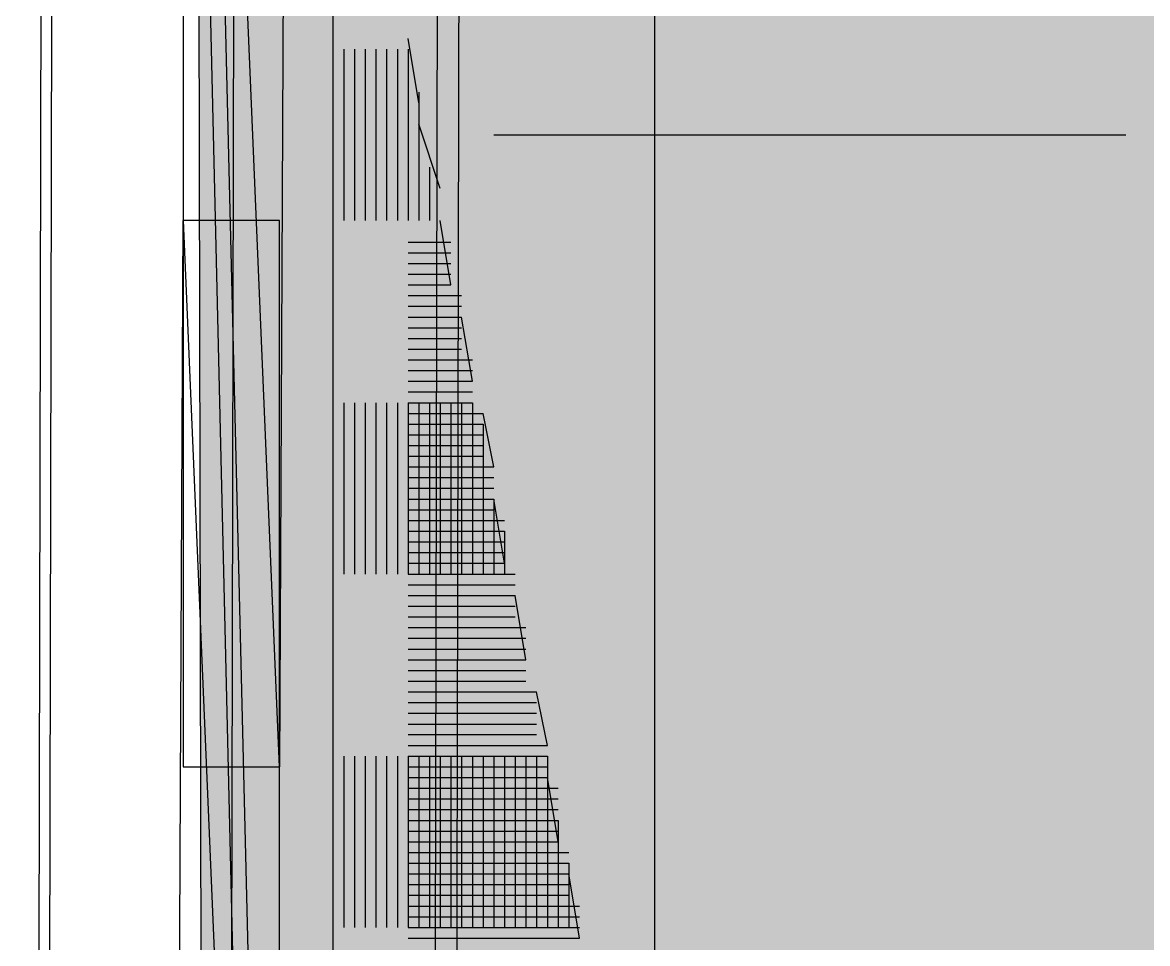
# Model space of a CAD drawing. Header units: metres. Extents: x 1 to 213, y 1 to 147.
# Drawn here: x 51.918 to 53.03, y 134.964 to 135.874 of the extents above; entities that cross this region are included whole.
import ezdxf

# ---------------------------------------------------------------- set-up
doc = ezdxf.new("R2010")
doc.units = ezdxf.units.M
doc.layers.add('00-BASE-ARQUITECTURA', color=8, linetype='Continuous')
doc.layers.add('00-BASE-MAICILLO-EXISTENTE', color=33, linetype='Continuous')

msp = doc.modelspace()

# ---------------------------------------------------------------- hatches: boundary and pattern name
at = {"layer": '00-BASE-MAICILLO-EXISTENTE'}
h = msp.add_hatch(dxfattribs=at)
h.set_pattern_fill('AR-SAND', scale=0.02)
h.paths.add_polyline_path([(52.2111, 142.4781), (53.0489, 142.3458), (60.1927, 142.434), (60.5896, 142.3017), (66.7191, 142.3899), (76.1559, 142.2576), (76.2, 140.2732), (75.9354, 139.8763), (74.2156, 138.8621), (73.4659, 139.6999), (73.1573, 139.7881), (72.6281, 139.6999), (71.217, 138.8621), (70.776, 139.5235), (70.2468, 139.8322), (69.7177, 139.6999), (68.3507, 138.8621), (67.9097, 139.5235), (67.3805, 139.8322), (66.7632, 139.6558), (65.4843, 138.8621), (65.2639, 138.9503), (64.6906, 139.7881), (64.1614, 139.7881), (63.7646, 139.5676), (62.618, 138.8621), (62.2652, 138.4211), (62.3093, 134.8933), (62.7062, 134.3201), (80.301, 134.3201), (82.109, 134.1878), (82.5059, 134.3201), (82.7704, 134.6728), (82.4618, 135.5107), (82.5941, 135.6871), (85.1517, 135.643), (86.0336, 133.4381), (86.5187, 132.7326), (87.577, 130.1749), (98.469, 106.627), (96.7052, 105.7892), (96.3083, 105.7451), (95.9555, 105.4364), (93.3097, 104.2017), (92.9128, 104.5545), (92.7805, 105.0395), (91.9427, 106.2743), (90.7079, 107.6413), (89.0322, 108.9201), (87.4888, 109.6697), (87.7093, 109.7138), (87.9739, 110.0666), (87.9739, 110.4194), (87.6211, 110.8163), (87.092, 110.8163), (86.8274, 110.5958), (86.7392, 110.1548), (86.9597, 109.7579), (86.651, 109.9343), (84.5784, 110.2871), (71.7461, 110.1989), (69.8941, 110.3753), (67.2923, 110.1548), (64.8229, 109.4052), (63.2795, 108.5232), (60.81, 106.0538), (59.7076, 103.9812), (59.2225, 102.526), (59.0021, 101.0267), (59.0021, 98.6895), (58.8698, 98.5131), (52.1229, 98.425), (51.9906, 98.7777), (51.9906, 112.6242), (52.1229, 122.3697), (52.0788, 142.2135), (52.2111, 142.4781)])

# ---------------------------------------------------------------- linework, layer by layer
at = {"layer": '00-BASE-ARQUITECTURA'}
for points in [[(51.9183, 127.1693), (52.3099, 127.1693), (51.95, 142.4198), (51.9183, 127.1693)], [(52.3099, 127.1693), (51.95, 142.4198), (52.3416, 142.4198), (52.3099, 127.1693)], [(52.1405, 142.4198), (52.0876, 117.1998)], [(51.9289, 127.1481), (52.331, 127.1481), (51.9606, 142.3987), (51.9289, 127.1481)], [(52.331, 127.1481), (51.9606, 142.3987), (52.3628, 142.3987), (52.331, 127.1481)], [(52.077, 135.1385), (52.1723, 135.1385), (52.077, 137.3928), (52.077, 135.1385)], [(52.1723, 135.1385), (52.077, 137.3928), (52.1829, 137.3928), (52.1723, 135.1385)], [(52.3099, 135.7947), (52.2993, 135.8582)], [(52.2358, 135.8476), (52.2358, 135.837), (52.2358, 135.8264), (52.2358, 135.8158), (52.2358, 135.8053), (52.2358, 135.7947), (52.2358, 135.7841), (52.2358, 135.7735), (52.2358, 135.7629), (52.2358, 135.7523), (52.2358, 135.7418), (52.2358, 135.7312), (52.2358, 135.7206), (52.2358, 135.71), (52.2358, 135.6994), (52.2358, 135.6889), (52.2358, 135.6783)], [(52.2358, 135.8476), (52.2358, 135.837), (52.2358, 135.8264), (52.2358, 135.8158), (52.2358, 135.8053), (52.2358, 135.7947), (52.2358, 135.7841), (52.2358, 135.7735), (52.2358, 135.7629), (52.2358, 135.7523), (52.2358, 135.7418), (52.2358, 135.7312), (52.2358, 135.7206), (52.2358, 135.71), (52.2358, 135.6994), (52.2358, 135.6889), (52.2358, 135.6783)], [(52.2464, 135.8476), (52.2464, 135.837), (52.2464, 135.8264), (52.2464, 135.8158), (52.2464, 135.8053), (52.2464, 135.7947), (52.2464, 135.7841), (52.2464, 135.7735), (52.2464, 135.7629), (52.2464, 135.7523), (52.2464, 135.7418), (52.2464, 135.7312), (52.2464, 135.7206), (52.2464, 135.71), (52.2464, 135.6994), (52.2464, 135.6889), (52.2464, 135.6783)], [(52.2569, 135.8476), (52.2569, 135.837), (52.2569, 135.8264), (52.2569, 135.8158), (52.2569, 135.8053), (52.2569, 135.7947), (52.2569, 135.7841), (52.2569, 135.7735), (52.2569, 135.7629), (52.2569, 135.7523), (52.2569, 135.7418), (52.2569, 135.7312), (52.2569, 135.7206), (52.2569, 135.71), (52.2569, 135.6994), (52.2569, 135.6889), (52.2569, 135.6783)], [(52.2569, 135.8476), (52.2569, 135.837), (52.2569, 135.8264), (52.2569, 135.8158), (52.2569, 135.8053), (52.2569, 135.7947), (52.2569, 135.7841), (52.2569, 135.7735), (52.2569, 135.7629), (52.2569, 135.7523), (52.2569, 135.7418), (52.2569, 135.7312), (52.2569, 135.7206), (52.2569, 135.71), (52.2569, 135.6994), (52.2569, 135.6889), (52.2569, 135.6783)], [(52.2675, 135.8476), (52.2675, 135.837), (52.2675, 135.8264), (52.2675, 135.8158), (52.2675, 135.8053), (52.2675, 135.7947), (52.2675, 135.7841), (52.2675, 135.7735), (52.2675, 135.7629), (52.2675, 135.7523), (52.2675, 135.7418), (52.2675, 135.7312), (52.2675, 135.7206), (52.2675, 135.71), (52.2675, 135.6994), (52.2675, 135.6889), (52.2675, 135.6783)], [(52.2781, 135.8476), (52.2781, 135.837), (52.2781, 135.8264), (52.2781, 135.8158), (52.2781, 135.8053), (52.2781, 135.7947), (52.2781, 135.7841), (52.2781, 135.7735), (52.2781, 135.7629), (52.2781, 135.7523), (52.2781, 135.7418), (52.2781, 135.7312), (52.2781, 135.7206), (52.2781, 135.71), (52.2781, 135.6994), (52.2781, 135.6889), (52.2781, 135.6783)], [(52.2781, 135.8476), (52.2781, 135.837), (52.2781, 135.8264), (52.2781, 135.8158), (52.2781, 135.8053), (52.2781, 135.7947), (52.2781, 135.7841), (52.2781, 135.7735), (52.2781, 135.7629), (52.2781, 135.7523), (52.2781, 135.7418), (52.2781, 135.7312), (52.2781, 135.7206), (52.2781, 135.71), (52.2781, 135.6994), (52.2781, 135.6889), (52.2781, 135.6783)], [(52.2887, 135.8476), (52.2887, 135.837), (52.2887, 135.8264), (52.2887, 135.8158), (52.2887, 135.8053), (52.2887, 135.7947), (52.2887, 135.7841), (52.2887, 135.7735), (52.2887, 135.7629), (52.2887, 135.7523), (52.2887, 135.7418), (52.2887, 135.7312), (52.2887, 135.7206), (52.2887, 135.71), (52.2887, 135.6994), (52.2887, 135.6889), (52.2887, 135.6783)], [(52.2993, 135.8476), (52.2993, 135.837), (52.2993, 135.8264), (52.2993, 135.8158), (52.2993, 135.8053), (52.2993, 135.7947), (52.2993, 135.7841), (52.2993, 135.7735), (52.2993, 135.7629), (52.2993, 135.7523), (52.2993, 135.7418), (52.2993, 135.7312), (52.2993, 135.7206), (52.2993, 135.71), (52.2993, 135.6994), (52.2993, 135.6889), (52.2993, 135.6783)], [(52.2993, 135.837), (52.2993, 135.8264), (52.2993, 135.8158), (52.2993, 135.8053), (52.2993, 135.7947), (52.2993, 135.7841), (52.2993, 135.7735), (52.2993, 135.7629), (52.2993, 135.7523), (52.2993, 135.7418), (52.2993, 135.7312), (52.2993, 135.7206), (52.2993, 135.71), (52.2993, 135.6994), (52.2993, 135.6889), (52.2993, 135.6783)], [(52.3099, 135.8053), (52.3099, 135.7947), (52.3099, 135.7841), (52.3099, 135.7735), (52.3099, 135.7629), (52.3099, 135.7523), (52.3099, 135.7418), (52.3099, 135.7312), (52.3099, 135.7206), (52.3099, 135.71), (52.3099, 135.6994), (52.3099, 135.6889), (52.3099, 135.6783)], [(52.3099, 135.7735), (52.3099, 135.7629), (52.3099, 135.7523), (52.3099, 135.7418), (52.3099, 135.7312), (52.3099, 135.7206), (52.3099, 135.71), (52.3099, 135.6994), (52.3099, 135.6889), (52.3099, 135.6783)], [(52.331, 135.71), (52.3099, 135.7735)], [(52.384, 135.7629), (53.0084, 135.7629)], [(52.3204, 135.7312), (52.3204, 135.7206), (52.3204, 135.71), (52.3204, 135.6994), (52.3204, 135.6889), (52.3204, 135.6783)], [(52.077, 135.6783), (52.1723, 133.4346), (52.0664, 133.4346), (52.077, 135.6783)], [(52.1723, 135.6783), (52.077, 135.6783), (52.1723, 133.4346), (52.1723, 135.6783)], [(52.3416, 135.6148), (52.331, 135.6783)], [(52.2993, 135.6571), (52.3099, 135.6571), (52.3204, 135.6571), (52.331, 135.6571), (52.3416, 135.6571)], [(52.2993, 135.6465), (52.3099, 135.6465), (52.3204, 135.6465), (52.331, 135.6465), (52.3416, 135.6465)], [(52.2993, 135.6465), (52.3099, 135.6465), (52.3204, 135.6465), (52.331, 135.6465), (52.3416, 135.6465)], [(52.2993, 135.6359), (52.3099, 135.6359), (52.3204, 135.6359), (52.331, 135.6359), (52.3416, 135.6359)], [(52.2993, 135.6253), (52.3099, 135.6253), (52.3204, 135.6253), (52.331, 135.6253), (52.3416, 135.6253)], [(52.2993, 135.6253), (52.3099, 135.6253), (52.3204, 135.6253), (52.331, 135.6253), (52.3416, 135.6253)], [(52.2993, 135.6148), (52.3099, 135.6148), (52.3204, 135.6148), (52.331, 135.6148), (52.3416, 135.6148)], [(52.2993, 135.6042), (52.3099, 135.6042), (52.3204, 135.6042), (52.331, 135.6042), (52.3416, 135.6042)], [(52.2993, 135.6042), (52.3099, 135.6042), (52.3204, 135.6042), (52.331, 135.6042), (52.3416, 135.6042), (52.3522, 135.6042)], [(52.2993, 135.5936), (52.3099, 135.5936), (52.3204, 135.5936), (52.331, 135.5936), (52.3416, 135.5936), (52.3522, 135.5936)], [(52.2993, 135.583), (52.3099, 135.583), (52.3204, 135.583), (52.331, 135.583), (52.3416, 135.583), (52.3522, 135.583)], [(52.2993, 135.583), (52.3099, 135.583), (52.3204, 135.583), (52.331, 135.583), (52.3416, 135.583), (52.3522, 135.583)], [(52.3628, 135.5195), (52.3522, 135.583)], [(52.2993, 135.5724), (52.3099, 135.5724), (52.3204, 135.5724), (52.331, 135.5724), (52.3416, 135.5724), (52.3522, 135.5724)], [(52.2993, 135.5618), (52.3099, 135.5618), (52.3204, 135.5618), (52.331, 135.5618), (52.3416, 135.5618), (52.3522, 135.5618)], [(52.2993, 135.5618), (52.3099, 135.5618), (52.3204, 135.5618), (52.331, 135.5618), (52.3416, 135.5618), (52.3522, 135.5618)], [(52.2993, 135.5513), (52.3099, 135.5513), (52.3204, 135.5513), (52.331, 135.5513), (52.3416, 135.5513), (52.3522, 135.5513)], [(52.2993, 135.5407), (52.3099, 135.5407), (52.3204, 135.5407), (52.331, 135.5407), (52.3416, 135.5407), (52.3522, 135.5407), (52.3628, 135.5407)], [(52.2993, 135.5407), (52.3099, 135.5407), (52.3204, 135.5407), (52.331, 135.5407), (52.3416, 135.5407), (52.3522, 135.5407), (52.3628, 135.5407)], [(52.2993, 135.5301), (52.3099, 135.5301), (52.3204, 135.5301), (52.331, 135.5301), (52.3416, 135.5301), (52.3522, 135.5301), (52.3628, 135.5301)], [(52.2993, 135.5195), (52.3099, 135.5195), (52.3204, 135.5195), (52.331, 135.5195), (52.3416, 135.5195), (52.3522, 135.5195), (52.3628, 135.5195)], [(52.2993, 135.5195), (52.3099, 135.5195), (52.3204, 135.5195), (52.331, 135.5195), (52.3416, 135.5195), (52.3522, 135.5195), (52.3628, 135.5195)], [(52.2993, 135.5089), (52.3099, 135.5089), (52.3204, 135.5089), (52.331, 135.5089), (52.3416, 135.5089), (52.3522, 135.5089), (52.3628, 135.5089)], [(52.2358, 135.4983), (52.2358, 135.4878), (52.2358, 135.4772), (52.2358, 135.4666), (52.2358, 135.456), (52.2358, 135.4454), (52.2358, 135.4348), (52.2358, 135.4243), (52.2358, 135.4137), (52.2358, 135.4031), (52.2358, 135.3925), (52.2358, 135.3819), (52.2358, 135.3713), (52.2358, 135.3608), (52.2358, 135.3502), (52.2358, 135.3396), (52.2358, 135.329)], [(52.2358, 135.4983), (52.2358, 135.4878), (52.2358, 135.4772), (52.2358, 135.4666), (52.2358, 135.456), (52.2358, 135.4454), (52.2358, 135.4348), (52.2358, 135.4243), (52.2358, 135.4137), (52.2358, 135.4031), (52.2358, 135.3925), (52.2358, 135.3819), (52.2358, 135.3713), (52.2358, 135.3608), (52.2358, 135.3502), (52.2358, 135.3396), (52.2358, 135.329)], [(52.2464, 135.4983), (52.2464, 135.4878), (52.2464, 135.4772), (52.2464, 135.4666), (52.2464, 135.456), (52.2464, 135.4454), (52.2464, 135.4348), (52.2464, 135.4243), (52.2464, 135.4137), (52.2464, 135.4031), (52.2464, 135.3925), (52.2464, 135.3819), (52.2464, 135.3713), (52.2464, 135.3608), (52.2464, 135.3502), (52.2464, 135.3396), (52.2464, 135.329)], [(52.2569, 135.4983), (52.2569, 135.4878), (52.2569, 135.4772), (52.2569, 135.4666), (52.2569, 135.456), (52.2569, 135.4454), (52.2569, 135.4348), (52.2569, 135.4243), (52.2569, 135.4137), (52.2569, 135.4031), (52.2569, 135.3925), (52.2569, 135.3819), (52.2569, 135.3713), (52.2569, 135.3608), (52.2569, 135.3502), (52.2569, 135.3396), (52.2569, 135.329)], [(52.2569, 135.4983), (52.2569, 135.4878), (52.2569, 135.4772), (52.2569, 135.4666), (52.2569, 135.456), (52.2569, 135.4454), (52.2569, 135.4348), (52.2569, 135.4243), (52.2569, 135.4137), (52.2569, 135.4031), (52.2569, 135.3925), (52.2569, 135.3819), (52.2569, 135.3713), (52.2569, 135.3608), (52.2569, 135.3502), (52.2569, 135.3396), (52.2569, 135.329)], [(52.2675, 135.4983), (52.2675, 135.4878), (52.2675, 135.4772), (52.2675, 135.4666), (52.2675, 135.456), (52.2675, 135.4454), (52.2675, 135.4348), (52.2675, 135.4243), (52.2675, 135.4137), (52.2675, 135.4031), (52.2675, 135.3925), (52.2675, 135.3819), (52.2675, 135.3713), (52.2675, 135.3608), (52.2675, 135.3502), (52.2675, 135.3396), (52.2675, 135.329)], [(52.2781, 135.4983), (52.2781, 135.4878), (52.2781, 135.4772), (52.2781, 135.4666), (52.2781, 135.456), (52.2781, 135.4454), (52.2781, 135.4348), (52.2781, 135.4243), (52.2781, 135.4137), (52.2781, 135.4031), (52.2781, 135.3925), (52.2781, 135.3819), (52.2781, 135.3713), (52.2781, 135.3608), (52.2781, 135.3502), (52.2781, 135.3396), (52.2781, 135.329)], [(52.2781, 135.4983), (52.2781, 135.4878), (52.2781, 135.4772), (52.2781, 135.4666), (52.2781, 135.456), (52.2781, 135.4454), (52.2781, 135.4348), (52.2781, 135.4243), (52.2781, 135.4137), (52.2781, 135.4031), (52.2781, 135.3925), (52.2781, 135.3819), (52.2781, 135.3713), (52.2781, 135.3608), (52.2781, 135.3502), (52.2781, 135.3396), (52.2781, 135.329)], [(52.2887, 135.4983), (52.2887, 135.4878), (52.2887, 135.4772), (52.2887, 135.4666), (52.2887, 135.456), (52.2887, 135.4454), (52.2887, 135.4348), (52.2887, 135.4243), (52.2887, 135.4137), (52.2887, 135.4031), (52.2887, 135.3925), (52.2887, 135.3819), (52.2887, 135.3713), (52.2887, 135.3608), (52.2887, 135.3502), (52.2887, 135.3396), (52.2887, 135.329)], [(52.2993, 135.4983), (52.2993, 135.4878), (52.2993, 135.4772), (52.2993, 135.4666), (52.2993, 135.456), (52.2993, 135.4454), (52.2993, 135.4348), (52.2993, 135.4243), (52.2993, 135.4137), (52.2993, 135.4031), (52.2993, 135.3925), (52.2993, 135.3819), (52.2993, 135.3713), (52.2993, 135.3608), (52.2993, 135.3502), (52.2993, 135.3396), (52.2993, 135.329)], [(52.2993, 135.4983), (52.2993, 135.4878), (52.2993, 135.4772), (52.2993, 135.4666), (52.2993, 135.456), (52.2993, 135.4454), (52.2993, 135.4348), (52.2993, 135.4243), (52.2993, 135.4137), (52.2993, 135.4031), (52.2993, 135.3925), (52.2993, 135.3819), (52.2993, 135.3713), (52.2993, 135.3608), (52.2993, 135.3502), (52.2993, 135.3396), (52.2993, 135.329)], [(52.2993, 135.4983), (52.3099, 135.4983), (52.3204, 135.4983), (52.331, 135.4983), (52.3416, 135.4983), (52.3522, 135.4983), (52.3628, 135.4983)], [(52.2993, 135.4983), (52.3099, 135.4983), (52.3204, 135.4983), (52.331, 135.4983), (52.3416, 135.4983), (52.3522, 135.4983), (52.3628, 135.4983)], [(52.3099, 135.4983), (52.3099, 135.4878), (52.3099, 135.4772), (52.3099, 135.4666), (52.3099, 135.456), (52.3099, 135.4454), (52.3099, 135.4348), (52.3099, 135.4243), (52.3099, 135.4137), (52.3099, 135.4031), (52.3099, 135.3925), (52.3099, 135.3819), (52.3099, 135.3713), (52.3099, 135.3608), (52.3099, 135.3502), (52.3099, 135.3396), (52.3099, 135.329)], [(52.3099, 135.4983), (52.3099, 135.4878), (52.3099, 135.4772), (52.3099, 135.4666), (52.3099, 135.456), (52.3099, 135.4454), (52.3099, 135.4348), (52.3099, 135.4243), (52.3099, 135.4137), (52.3099, 135.4031), (52.3099, 135.3925), (52.3099, 135.3819), (52.3099, 135.3713), (52.3099, 135.3608), (52.3099, 135.3502), (52.3099, 135.3396), (52.3099, 135.329)], [(52.3204, 135.4983), (52.3204, 135.4878), (52.3204, 135.4772), (52.3204, 135.4666), (52.3204, 135.456), (52.3204, 135.4454), (52.3204, 135.4348), (52.3204, 135.4243), (52.3204, 135.4137), (52.3204, 135.4031), (52.3204, 135.3925), (52.3204, 135.3819), (52.3204, 135.3713), (52.3204, 135.3608), (52.3204, 135.3502), (52.3204, 135.3396), (52.3204, 135.329)], [(52.331, 135.4983), (52.331, 135.4878), (52.331, 135.4772), (52.331, 135.4666), (52.331, 135.456), (52.331, 135.4454), (52.331, 135.4348), (52.331, 135.4243), (52.331, 135.4137), (52.331, 135.4031), (52.331, 135.3925), (52.331, 135.3819), (52.331, 135.3713), (52.331, 135.3608), (52.331, 135.3502), (52.331, 135.3396), (52.331, 135.329)], [(52.331, 135.4983), (52.331, 135.4878), (52.331, 135.4772), (52.331, 135.4666), (52.331, 135.456), (52.331, 135.4454), (52.331, 135.4348), (52.331, 135.4243), (52.331, 135.4137), (52.331, 135.4031), (52.331, 135.3925), (52.331, 135.3819), (52.331, 135.3713), (52.331, 135.3608), (52.331, 135.3502), (52.331, 135.3396), (52.331, 135.329)], [(52.3416, 135.4983), (52.3416, 135.4878), (52.3416, 135.4772), (52.3416, 135.4666), (52.3416, 135.456), (52.3416, 135.4454), (52.3416, 135.4348), (52.3416, 135.4243), (52.3416, 135.4137), (52.3416, 135.4031), (52.3416, 135.3925), (52.3416, 135.3819), (52.3416, 135.3713), (52.3416, 135.3608), (52.3416, 135.3502), (52.3416, 135.3396), (52.3416, 135.329)], [(52.3522, 135.4983), (52.3522, 135.4878), (52.3522, 135.4772), (52.3522, 135.4666), (52.3522, 135.456), (52.3522, 135.4454), (52.3522, 135.4348), (52.3522, 135.4243), (52.3522, 135.4137), (52.3522, 135.4031), (52.3522, 135.3925), (52.3522, 135.3819), (52.3522, 135.3713), (52.3522, 135.3608), (52.3522, 135.3502), (52.3522, 135.3396), (52.3522, 135.329)], [(52.3522, 135.4983), (52.3522, 135.4878), (52.3522, 135.4772), (52.3522, 135.4666), (52.3522, 135.456), (52.3522, 135.4454), (52.3522, 135.4348), (52.3522, 135.4243), (52.3522, 135.4137), (52.3522, 135.4031), (52.3522, 135.3925), (52.3522, 135.3819), (52.3522, 135.3713), (52.3522, 135.3608), (52.3522, 135.3502), (52.3522, 135.3396), (52.3522, 135.329)], [(52.3628, 135.4983), (52.3628, 135.4878), (52.3628, 135.4772), (52.3628, 135.4666), (52.3628, 135.456), (52.3628, 135.4454), (52.3628, 135.4348), (52.3628, 135.4243), (52.3628, 135.4137), (52.3628, 135.4031), (52.3628, 135.3925), (52.3628, 135.3819), (52.3628, 135.3713), (52.3628, 135.3608), (52.3628, 135.3502), (52.3628, 135.3396), (52.3628, 135.329)], [(52.2993, 135.4878), (52.3099, 135.4878), (52.3204, 135.4878), (52.331, 135.4878), (52.3416, 135.4878), (52.3522, 135.4878), (52.3628, 135.4878), (52.3734, 135.4878)], [(52.2993, 135.4878), (52.3099, 135.4878), (52.3204, 135.4878), (52.331, 135.4878), (52.3416, 135.4878), (52.3522, 135.4878), (52.3628, 135.4878), (52.3734, 135.4878)], [(52.384, 135.4348), (52.3734, 135.4878)], [(52.2993, 135.4772), (52.3099, 135.4772), (52.3204, 135.4772), (52.331, 135.4772), (52.3416, 135.4772), (52.3522, 135.4772), (52.3628, 135.4772), (52.3734, 135.4772)], [(52.2993, 135.4666), (52.3099, 135.4666), (52.3204, 135.4666), (52.331, 135.4666), (52.3416, 135.4666), (52.3522, 135.4666), (52.3628, 135.4666), (52.3734, 135.4666)], [(52.2993, 135.4666), (52.3099, 135.4666), (52.3204, 135.4666), (52.331, 135.4666), (52.3416, 135.4666), (52.3522, 135.4666), (52.3628, 135.4666), (52.3734, 135.4666)], [(52.3734, 135.4772), (52.3734, 135.4666), (52.3734, 135.456), (52.3734, 135.4454), (52.3734, 135.4348), (52.3734, 135.4243), (52.3734, 135.4137), (52.3734, 135.4031), (52.3734, 135.3925), (52.3734, 135.3819), (52.3734, 135.3713), (52.3734, 135.3608), (52.3734, 135.3502), (52.3734, 135.3396), (52.3734, 135.329)], [(52.2993, 135.456), (52.3099, 135.456), (52.3204, 135.456), (52.331, 135.456), (52.3416, 135.456), (52.3522, 135.456), (52.3628, 135.456), (52.3734, 135.456)], [(52.2993, 135.4454), (52.3099, 135.4454), (52.3204, 135.4454), (52.331, 135.4454), (52.3416, 135.4454), (52.3522, 135.4454), (52.3628, 135.4454), (52.3734, 135.4454)], [(52.2993, 135.4454), (52.3099, 135.4454), (52.3204, 135.4454), (52.331, 135.4454), (52.3416, 135.4454), (52.3522, 135.4454), (52.3628, 135.4454), (52.3734, 135.4454)], [(52.3734, 135.4454), (52.3734, 135.4348), (52.3734, 135.4243), (52.3734, 135.4137), (52.3734, 135.4031), (52.3734, 135.3925), (52.3734, 135.3819), (52.3734, 135.3713), (52.3734, 135.3608), (52.3734, 135.3502), (52.3734, 135.3396), (52.3734, 135.329)], [(52.2993, 135.4348), (52.3099, 135.4348), (52.3204, 135.4348), (52.331, 135.4348), (52.3416, 135.4348), (52.3522, 135.4348), (52.3628, 135.4348), (52.3734, 135.4348), (52.384, 135.4348)], [(52.2993, 135.4243), (52.3099, 135.4243), (52.3204, 135.4243), (52.331, 135.4243), (52.3416, 135.4243), (52.3522, 135.4243), (52.3628, 135.4243), (52.3734, 135.4243), (52.384, 135.4243)], [(52.2993, 135.4243), (52.3099, 135.4243), (52.3204, 135.4243), (52.331, 135.4243), (52.3416, 135.4243), (52.3522, 135.4243), (52.3628, 135.4243), (52.3734, 135.4243), (52.384, 135.4243)], [(52.2993, 135.4137), (52.3099, 135.4137), (52.3204, 135.4137), (52.331, 135.4137), (52.3416, 135.4137), (52.3522, 135.4137), (52.3628, 135.4137), (52.3734, 135.4137), (52.384, 135.4137)], [(52.2993, 135.4031), (52.3099, 135.4031), (52.3204, 135.4031), (52.331, 135.4031), (52.3416, 135.4031), (52.3522, 135.4031), (52.3628, 135.4031), (52.3734, 135.4031), (52.384, 135.4031)], [(52.2993, 135.4031), (52.3099, 135.4031), (52.3204, 135.4031), (52.331, 135.4031), (52.3416, 135.4031), (52.3522, 135.4031), (52.3628, 135.4031), (52.3734, 135.4031), (52.384, 135.4031)], [(52.384, 135.4031), (52.384, 135.3925), (52.384, 135.3819), (52.384, 135.3713), (52.384, 135.3608), (52.384, 135.3502), (52.384, 135.3396), (52.384, 135.329)], [(52.3945, 135.3396), (52.384, 135.4031)], [(52.2993, 135.3925), (52.3099, 135.3925), (52.3204, 135.3925), (52.331, 135.3925), (52.3416, 135.3925), (52.3522, 135.3925), (52.3628, 135.3925), (52.3734, 135.3925), (52.384, 135.3925)], [(52.2993, 135.3819), (52.3099, 135.3819), (52.3204, 135.3819), (52.331, 135.3819), (52.3416, 135.3819), (52.3522, 135.3819), (52.3628, 135.3819), (52.3734, 135.3819), (52.384, 135.3819), (52.3945, 135.3819)], [(52.2993, 135.3819), (52.3099, 135.3819), (52.3204, 135.3819), (52.331, 135.3819), (52.3416, 135.3819), (52.3522, 135.3819), (52.3628, 135.3819), (52.3734, 135.3819), (52.384, 135.3819), (52.3945, 135.3819)], [(52.2993, 135.3713), (52.3099, 135.3713), (52.3204, 135.3713), (52.331, 135.3713), (52.3416, 135.3713), (52.3522, 135.3713), (52.3628, 135.3713), (52.3734, 135.3713), (52.384, 135.3713), (52.3945, 135.3713)], [(52.3945, 135.3713), (52.3945, 135.3608), (52.3945, 135.3502), (52.3945, 135.3396), (52.3945, 135.329)], [(52.2993, 135.3608), (52.3099, 135.3608), (52.3204, 135.3608), (52.331, 135.3608), (52.3416, 135.3608), (52.3522, 135.3608), (52.3628, 135.3608), (52.3734, 135.3608), (52.384, 135.3608), (52.3945, 135.3608)], [(52.2993, 135.3608), (52.3099, 135.3608), (52.3204, 135.3608), (52.331, 135.3608), (52.3416, 135.3608), (52.3522, 135.3608), (52.3628, 135.3608), (52.3734, 135.3608), (52.384, 135.3608), (52.3945, 135.3608)], [(52.2993, 135.3502), (52.3099, 135.3502), (52.3204, 135.3502), (52.331, 135.3502), (52.3416, 135.3502), (52.3522, 135.3502), (52.3628, 135.3502), (52.3734, 135.3502), (52.384, 135.3502), (52.3945, 135.3502)], [(52.2993, 135.3396), (52.3099, 135.3396), (52.3204, 135.3396), (52.331, 135.3396), (52.3416, 135.3396), (52.3522, 135.3396), (52.3628, 135.3396), (52.3734, 135.3396), (52.384, 135.3396), (52.3945, 135.3396)], [(52.2993, 135.3396), (52.3099, 135.3396), (52.3204, 135.3396), (52.331, 135.3396), (52.3416, 135.3396), (52.3522, 135.3396), (52.3628, 135.3396), (52.3734, 135.3396), (52.384, 135.3396), (52.3945, 135.3396)], [(52.2993, 135.329), (52.3099, 135.329), (52.3204, 135.329), (52.331, 135.329), (52.3416, 135.329), (52.3522, 135.329), (52.3628, 135.329), (52.3734, 135.329), (52.384, 135.329), (52.3945, 135.329), (52.4051, 135.329)], [(52.2993, 135.3184), (52.3099, 135.3184), (52.3204, 135.3184), (52.331, 135.3184), (52.3416, 135.3184), (52.3522, 135.3184), (52.3628, 135.3184), (52.3734, 135.3184), (52.384, 135.3184), (52.3945, 135.3184), (52.4051, 135.3184)], [(52.2993, 135.3184), (52.3099, 135.3184), (52.3204, 135.3184), (52.331, 135.3184), (52.3416, 135.3184), (52.3522, 135.3184), (52.3628, 135.3184), (52.3734, 135.3184), (52.384, 135.3184), (52.3945, 135.3184), (52.4051, 135.3184)], [(52.2993, 135.3078), (52.3099, 135.3078), (52.3204, 135.3078), (52.331, 135.3078), (52.3416, 135.3078), (52.3522, 135.3078), (52.3628, 135.3078), (52.3734, 135.3078), (52.384, 135.3078), (52.3945, 135.3078), (52.4051, 135.3078)], [(52.4157, 135.2443), (52.4051, 135.3078)], [(52.2993, 135.2973), (52.3099, 135.2973), (52.3204, 135.2973), (52.331, 135.2973), (52.3416, 135.2973), (52.3522, 135.2973), (52.3628, 135.2973), (52.3734, 135.2973), (52.384, 135.2973), (52.3945, 135.2973), (52.4051, 135.2973)], [(52.2993, 135.2973), (52.3099, 135.2973), (52.3204, 135.2973), (52.331, 135.2973), (52.3416, 135.2973), (52.3522, 135.2973), (52.3628, 135.2973), (52.3734, 135.2973), (52.384, 135.2973), (52.3945, 135.2973), (52.4051, 135.2973)], [(52.2993, 135.2867), (52.3099, 135.2867), (52.3204, 135.2867), (52.331, 135.2867), (52.3416, 135.2867), (52.3522, 135.2867), (52.3628, 135.2867), (52.3734, 135.2867), (52.384, 135.2867), (52.3945, 135.2867), (52.4051, 135.2867)], [(52.2993, 135.2761), (52.3099, 135.2761), (52.3204, 135.2761), (52.331, 135.2761), (52.3416, 135.2761), (52.3522, 135.2761), (52.3628, 135.2761), (52.3734, 135.2761), (52.384, 135.2761), (52.3945, 135.2761), (52.4051, 135.2761)], [(52.2993, 135.2761), (52.3099, 135.2761), (52.3204, 135.2761), (52.331, 135.2761), (52.3416, 135.2761), (52.3522, 135.2761), (52.3628, 135.2761), (52.3734, 135.2761), (52.384, 135.2761), (52.3945, 135.2761), (52.4051, 135.2761), (52.4157, 135.2761)], [(52.2993, 135.2655), (52.3099, 135.2655), (52.3204, 135.2655), (52.331, 135.2655), (52.3416, 135.2655), (52.3522, 135.2655), (52.3628, 135.2655), (52.3734, 135.2655), (52.384, 135.2655), (52.3945, 135.2655), (52.4051, 135.2655), (52.4157, 135.2655)], [(52.2993, 135.2549), (52.3099, 135.2549), (52.3204, 135.2549), (52.331, 135.2549), (52.3416, 135.2549), (52.3522, 135.2549), (52.3628, 135.2549), (52.3734, 135.2549), (52.384, 135.2549), (52.3945, 135.2549), (52.4051, 135.2549), (52.4157, 135.2549)], [(52.2993, 135.2549), (52.3099, 135.2549), (52.3204, 135.2549), (52.331, 135.2549), (52.3416, 135.2549), (52.3522, 135.2549), (52.3628, 135.2549), (52.3734, 135.2549), (52.384, 135.2549), (52.3945, 135.2549), (52.4051, 135.2549), (52.4157, 135.2549)], [(52.2993, 135.2443), (52.3099, 135.2443), (52.3204, 135.2443), (52.331, 135.2443), (52.3416, 135.2443), (52.3522, 135.2443), (52.3628, 135.2443), (52.3734, 135.2443), (52.384, 135.2443), (52.3945, 135.2443), (52.4051, 135.2443), (52.4157, 135.2443)], [(52.2993, 135.2338), (52.3099, 135.2338), (52.3204, 135.2338), (52.331, 135.2338), (52.3416, 135.2338), (52.3522, 135.2338), (52.3628, 135.2338), (52.3734, 135.2338), (52.384, 135.2338), (52.3945, 135.2338), (52.4051, 135.2338), (52.4157, 135.2338)], [(52.2993, 135.2338), (52.3099, 135.2338), (52.3204, 135.2338), (52.331, 135.2338), (52.3416, 135.2338), (52.3522, 135.2338), (52.3628, 135.2338), (52.3734, 135.2338), (52.384, 135.2338), (52.3945, 135.2338), (52.4051, 135.2338), (52.4157, 135.2338)], [(52.2993, 135.2232), (52.3099, 135.2232), (52.3204, 135.2232), (52.331, 135.2232), (52.3416, 135.2232), (52.3522, 135.2232), (52.3628, 135.2232), (52.3734, 135.2232), (52.384, 135.2232), (52.3945, 135.2232), (52.4051, 135.2232), (52.4157, 135.2232)], [(52.2993, 135.2126), (52.3099, 135.2126), (52.3204, 135.2126), (52.331, 135.2126), (52.3416, 135.2126), (52.3522, 135.2126), (52.3628, 135.2126), (52.3734, 135.2126), (52.384, 135.2126), (52.3945, 135.2126), (52.4051, 135.2126), (52.4157, 135.2126), (52.4263, 135.2126)], [(52.2993, 135.2126), (52.3099, 135.2126), (52.3204, 135.2126), (52.331, 135.2126), (52.3416, 135.2126), (52.3522, 135.2126), (52.3628, 135.2126), (52.3734, 135.2126), (52.384, 135.2126), (52.3945, 135.2126), (52.4051, 135.2126), (52.4157, 135.2126), (52.4263, 135.2126)], [(52.4369, 135.1597), (52.4263, 135.2126)], [(52.2993, 135.202), (52.3099, 135.202), (52.3204, 135.202), (52.331, 135.202), (52.3416, 135.202), (52.3522, 135.202), (52.3628, 135.202), (52.3734, 135.202), (52.384, 135.202), (52.3945, 135.202), (52.4051, 135.202), (52.4157, 135.202), (52.4263, 135.202)], [(52.2993, 135.1914), (52.3099, 135.1914), (52.3204, 135.1914), (52.331, 135.1914), (52.3416, 135.1914), (52.3522, 135.1914), (52.3628, 135.1914), (52.3734, 135.1914), (52.384, 135.1914), (52.3945, 135.1914), (52.4051, 135.1914), (52.4157, 135.1914), (52.4263, 135.1914)], [(52.2993, 135.1914), (52.3099, 135.1914), (52.3204, 135.1914), (52.331, 135.1914), (52.3416, 135.1914), (52.3522, 135.1914), (52.3628, 135.1914), (52.3734, 135.1914), (52.384, 135.1914), (52.3945, 135.1914), (52.4051, 135.1914), (52.4157, 135.1914), (52.4263, 135.1914)], [(52.2993, 135.1808), (52.3099, 135.1808), (52.3204, 135.1808), (52.331, 135.1808), (52.3416, 135.1808), (52.3522, 135.1808), (52.3628, 135.1808), (52.3734, 135.1808), (52.384, 135.1808), (52.3945, 135.1808), (52.4051, 135.1808), (52.4157, 135.1808), (52.4263, 135.1808)], [(52.2993, 135.1703), (52.3099, 135.1703), (52.3204, 135.1703), (52.331, 135.1703), (52.3416, 135.1703), (52.3522, 135.1703), (52.3628, 135.1703), (52.3734, 135.1703), (52.384, 135.1703), (52.3945, 135.1703), (52.4051, 135.1703), (52.4157, 135.1703), (52.4263, 135.1703)], [(52.2993, 135.1703), (52.3099, 135.1703), (52.3204, 135.1703), (52.331, 135.1703), (52.3416, 135.1703), (52.3522, 135.1703), (52.3628, 135.1703), (52.3734, 135.1703), (52.384, 135.1703), (52.3945, 135.1703), (52.4051, 135.1703), (52.4157, 135.1703), (52.4263, 135.1703)], [(52.2993, 135.1597), (52.3099, 135.1597), (52.3204, 135.1597), (52.331, 135.1597), (52.3416, 135.1597), (52.3522, 135.1597), (52.3628, 135.1597), (52.3734, 135.1597), (52.384, 135.1597), (52.3945, 135.1597), (52.4051, 135.1597), (52.4157, 135.1597), (52.4263, 135.1597), (52.4369, 135.1597)], [(52.2358, 135.1491), (52.2358, 135.1385), (52.2358, 135.1279), (52.2358, 135.1173), (52.2358, 135.1068), (52.2358, 135.0962), (52.2358, 135.0856), (52.2358, 135.075), (52.2358, 135.0644), (52.2358, 135.0538), (52.2358, 135.0433), (52.2358, 135.0327), (52.2358, 135.0221), (52.2358, 135.0115), (52.2358, 135.0009), (52.2358, 134.9903), (52.2358, 134.9798)], [(52.2358, 135.1491), (52.2358, 135.1385), (52.2358, 135.1279), (52.2358, 135.1173), (52.2358, 135.1068), (52.2358, 135.0962), (52.2358, 135.0856), (52.2358, 135.075), (52.2358, 135.0644), (52.2358, 135.0538), (52.2358, 135.0433), (52.2358, 135.0327), (52.2358, 135.0221), (52.2358, 135.0115), (52.2358, 135.0009), (52.2358, 134.9903), (52.2358, 134.9798)], [(52.2464, 135.1491), (52.2464, 135.1385), (52.2464, 135.1279), (52.2464, 135.1173), (52.2464, 135.1068), (52.2464, 135.0962), (52.2464, 135.0856), (52.2464, 135.075), (52.2464, 135.0644), (52.2464, 135.0538), (52.2464, 135.0433), (52.2464, 135.0327), (52.2464, 135.0221), (52.2464, 135.0115), (52.2464, 135.0009), (52.2464, 134.9903), (52.2464, 134.9798)], [(52.2569, 135.1491), (52.2569, 135.1385), (52.2569, 135.1279), (52.2569, 135.1173), (52.2569, 135.1068), (52.2569, 135.0962), (52.2569, 135.0856), (52.2569, 135.075), (52.2569, 135.0644), (52.2569, 135.0538), (52.2569, 135.0433), (52.2569, 135.0327), (52.2569, 135.0221), (52.2569, 135.0115), (52.2569, 135.0009), (52.2569, 134.9903), (52.2569, 134.9798)], [(52.2569, 135.1491), (52.2569, 135.1385), (52.2569, 135.1279), (52.2569, 135.1173), (52.2569, 135.1068), (52.2569, 135.0962), (52.2569, 135.0856), (52.2569, 135.075), (52.2569, 135.0644), (52.2569, 135.0538), (52.2569, 135.0433), (52.2569, 135.0327), (52.2569, 135.0221), (52.2569, 135.0115), (52.2569, 135.0009), (52.2569, 134.9903), (52.2569, 134.9798)], [(52.2675, 135.1491), (52.2675, 135.1385), (52.2675, 135.1279), (52.2675, 135.1173), (52.2675, 135.1068), (52.2675, 135.0962), (52.2675, 135.0856), (52.2675, 135.075), (52.2675, 135.0644), (52.2675, 135.0538), (52.2675, 135.0433), (52.2675, 135.0327), (52.2675, 135.0221), (52.2675, 135.0115), (52.2675, 135.0009), (52.2675, 134.9903), (52.2675, 134.9798)], [(52.2781, 135.1491), (52.2781, 135.1385), (52.2781, 135.1279), (52.2781, 135.1173), (52.2781, 135.1068), (52.2781, 135.0962), (52.2781, 135.0856), (52.2781, 135.075), (52.2781, 135.0644), (52.2781, 135.0538), (52.2781, 135.0433), (52.2781, 135.0327), (52.2781, 135.0221), (52.2781, 135.0115), (52.2781, 135.0009), (52.2781, 134.9903), (52.2781, 134.9798)], [(52.2781, 135.1491), (52.2781, 135.1385), (52.2781, 135.1279), (52.2781, 135.1173), (52.2781, 135.1068), (52.2781, 135.0962), (52.2781, 135.0856), (52.2781, 135.075), (52.2781, 135.0644), (52.2781, 135.0538), (52.2781, 135.0433), (52.2781, 135.0327), (52.2781, 135.0221), (52.2781, 135.0115), (52.2781, 135.0009), (52.2781, 134.9903), (52.2781, 134.9798)], [(52.2887, 135.1491), (52.2887, 135.1385), (52.2887, 135.1279), (52.2887, 135.1173), (52.2887, 135.1068), (52.2887, 135.0962), (52.2887, 135.0856), (52.2887, 135.075), (52.2887, 135.0644), (52.2887, 135.0538), (52.2887, 135.0433), (52.2887, 135.0327), (52.2887, 135.0221), (52.2887, 135.0115), (52.2887, 135.0009), (52.2887, 134.9903), (52.2887, 134.9798)], [(52.2993, 135.1491), (52.2993, 135.1385), (52.2993, 135.1279), (52.2993, 135.1173), (52.2993, 135.1068), (52.2993, 135.0962), (52.2993, 135.0856), (52.2993, 135.075), (52.2993, 135.0644), (52.2993, 135.0538), (52.2993, 135.0433), (52.2993, 135.0327), (52.2993, 135.0221), (52.2993, 135.0115), (52.2993, 135.0009), (52.2993, 134.9903), (52.2993, 134.9798)], [(52.2993, 135.1491), (52.2993, 135.1385), (52.2993, 135.1279), (52.2993, 135.1173), (52.2993, 135.1068), (52.2993, 135.0962), (52.2993, 135.0856), (52.2993, 135.075), (52.2993, 135.0644), (52.2993, 135.0538), (52.2993, 135.0433), (52.2993, 135.0327), (52.2993, 135.0221), (52.2993, 135.0115), (52.2993, 135.0009), (52.2993, 134.9903), (52.2993, 134.9798)], [(52.2993, 135.1491), (52.3099, 135.1491), (52.3204, 135.1491), (52.331, 135.1491), (52.3416, 135.1491), (52.3522, 135.1491), (52.3628, 135.1491), (52.3734, 135.1491), (52.384, 135.1491), (52.3945, 135.1491), (52.4051, 135.1491), (52.4157, 135.1491), (52.4263, 135.1491), (52.4369, 135.1491)], [(52.2993, 135.1491), (52.3099, 135.1491), (52.3204, 135.1491), (52.331, 135.1491), (52.3416, 135.1491), (52.3522, 135.1491), (52.3628, 135.1491), (52.3734, 135.1491), (52.384, 135.1491), (52.3945, 135.1491), (52.4051, 135.1491), (52.4157, 135.1491), (52.4263, 135.1491), (52.4369, 135.1491)], [(52.3099, 135.1491), (52.3099, 135.1385), (52.3099, 135.1279), (52.3099, 135.1173), (52.3099, 135.1068), (52.3099, 135.0962), (52.3099, 135.0856), (52.3099, 135.075), (52.3099, 135.0644), (52.3099, 135.0538), (52.3099, 135.0433), (52.3099, 135.0327), (52.3099, 135.0221), (52.3099, 135.0115), (52.3099, 135.0009), (52.3099, 134.9903), (52.3099, 134.9798)], [(52.3099, 135.1491), (52.3099, 135.1385), (52.3099, 135.1279), (52.3099, 135.1173), (52.3099, 135.1068), (52.3099, 135.0962), (52.3099, 135.0856), (52.3099, 135.075), (52.3099, 135.0644), (52.3099, 135.0538), (52.3099, 135.0433), (52.3099, 135.0327), (52.3099, 135.0221), (52.3099, 135.0115), (52.3099, 135.0009), (52.3099, 134.9903), (52.3099, 134.9798)], [(52.3204, 135.1491), (52.3204, 135.1385), (52.3204, 135.1279), (52.3204, 135.1173), (52.3204, 135.1068), (52.3204, 135.0962), (52.3204, 135.0856), (52.3204, 135.075), (52.3204, 135.0644), (52.3204, 135.0538), (52.3204, 135.0433), (52.3204, 135.0327), (52.3204, 135.0221), (52.3204, 135.0115), (52.3204, 135.0009), (52.3204, 134.9903), (52.3204, 134.9798)], [(52.331, 135.1491), (52.331, 135.1385), (52.331, 135.1279), (52.331, 135.1173), (52.331, 135.1068), (52.331, 135.0962), (52.331, 135.0856), (52.331, 135.075), (52.331, 135.0644), (52.331, 135.0538), (52.331, 135.0433), (52.331, 135.0327), (52.331, 135.0221), (52.331, 135.0115), (52.331, 135.0009), (52.331, 134.9903), (52.331, 134.9798)], [(52.331, 135.1491), (52.331, 135.1385), (52.331, 135.1279), (52.331, 135.1173), (52.331, 135.1068), (52.331, 135.0962), (52.331, 135.0856), (52.331, 135.075), (52.331, 135.0644), (52.331, 135.0538), (52.331, 135.0433), (52.331, 135.0327), (52.331, 135.0221), (52.331, 135.0115), (52.331, 135.0009), (52.331, 134.9903), (52.331, 134.9798)], [(52.3416, 135.1491), (52.3416, 135.1385), (52.3416, 135.1279), (52.3416, 135.1173), (52.3416, 135.1068), (52.3416, 135.0962), (52.3416, 135.0856), (52.3416, 135.075), (52.3416, 135.0644), (52.3416, 135.0538), (52.3416, 135.0433), (52.3416, 135.0327), (52.3416, 135.0221), (52.3416, 135.0115), (52.3416, 135.0009), (52.3416, 134.9903), (52.3416, 134.9798)], [(52.3522, 135.1491), (52.3522, 135.1385), (52.3522, 135.1279), (52.3522, 135.1173), (52.3522, 135.1068), (52.3522, 135.0962), (52.3522, 135.0856), (52.3522, 135.075), (52.3522, 135.0644), (52.3522, 135.0538), (52.3522, 135.0433), (52.3522, 135.0327), (52.3522, 135.0221), (52.3522, 135.0115), (52.3522, 135.0009), (52.3522, 134.9903), (52.3522, 134.9798)], [(52.3522, 135.1491), (52.3522, 135.1385), (52.3522, 135.1279), (52.3522, 135.1173), (52.3522, 135.1068), (52.3522, 135.0962), (52.3522, 135.0856), (52.3522, 135.075), (52.3522, 135.0644), (52.3522, 135.0538), (52.3522, 135.0433), (52.3522, 135.0327), (52.3522, 135.0221), (52.3522, 135.0115), (52.3522, 135.0009), (52.3522, 134.9903), (52.3522, 134.9798)], [(52.3628, 135.1491), (52.3628, 135.1385), (52.3628, 135.1279), (52.3628, 135.1173), (52.3628, 135.1068), (52.3628, 135.0962), (52.3628, 135.0856), (52.3628, 135.075), (52.3628, 135.0644), (52.3628, 135.0538), (52.3628, 135.0433), (52.3628, 135.0327), (52.3628, 135.0221), (52.3628, 135.0115), (52.3628, 135.0009), (52.3628, 134.9903), (52.3628, 134.9798)], [(52.3734, 135.1491), (52.3734, 135.1385), (52.3734, 135.1279), (52.3734, 135.1173), (52.3734, 135.1068), (52.3734, 135.0962), (52.3734, 135.0856), (52.3734, 135.075), (52.3734, 135.0644), (52.3734, 135.0538), (52.3734, 135.0433), (52.3734, 135.0327), (52.3734, 135.0221), (52.3734, 135.0115), (52.3734, 135.0009), (52.3734, 134.9903), (52.3734, 134.9798)], [(52.3734, 135.1491), (52.3734, 135.1385), (52.3734, 135.1279), (52.3734, 135.1173), (52.3734, 135.1068), (52.3734, 135.0962), (52.3734, 135.0856), (52.3734, 135.075), (52.3734, 135.0644), (52.3734, 135.0538), (52.3734, 135.0433), (52.3734, 135.0327), (52.3734, 135.0221), (52.3734, 135.0115), (52.3734, 135.0009), (52.3734, 134.9903), (52.3734, 134.9798)], [(52.384, 135.1491), (52.384, 135.1385), (52.384, 135.1279), (52.384, 135.1173), (52.384, 135.1068), (52.384, 135.0962), (52.384, 135.0856), (52.384, 135.075), (52.384, 135.0644), (52.384, 135.0538), (52.384, 135.0433), (52.384, 135.0327), (52.384, 135.0221), (52.384, 135.0115), (52.384, 135.0009), (52.384, 134.9903), (52.384, 134.9798)], [(52.3945, 135.1491), (52.3945, 135.1385), (52.3945, 135.1279), (52.3945, 135.1173), (52.3945, 135.1068), (52.3945, 135.0962), (52.3945, 135.0856), (52.3945, 135.075), (52.3945, 135.0644), (52.3945, 135.0538), (52.3945, 135.0433), (52.3945, 135.0327), (52.3945, 135.0221), (52.3945, 135.0115), (52.3945, 135.0009), (52.3945, 134.9903), (52.3945, 134.9798)], [(52.3945, 135.1491), (52.3945, 135.1385), (52.3945, 135.1279), (52.3945, 135.1173), (52.3945, 135.1068), (52.3945, 135.0962), (52.3945, 135.0856), (52.3945, 135.075), (52.3945, 135.0644), (52.3945, 135.0538), (52.3945, 135.0433), (52.3945, 135.0327), (52.3945, 135.0221), (52.3945, 135.0115), (52.3945, 135.0009), (52.3945, 134.9903), (52.3945, 134.9798)], [(52.4051, 135.1491), (52.4051, 135.1385), (52.4051, 135.1279), (52.4051, 135.1173), (52.4051, 135.1068), (52.4051, 135.0962), (52.4051, 135.0856), (52.4051, 135.075), (52.4051, 135.0644), (52.4051, 135.0538), (52.4051, 135.0433), (52.4051, 135.0327), (52.4051, 135.0221), (52.4051, 135.0115), (52.4051, 135.0009), (52.4051, 134.9903), (52.4051, 134.9798)], [(52.4157, 135.1491), (52.4157, 135.1385), (52.4157, 135.1279), (52.4157, 135.1173), (52.4157, 135.1068), (52.4157, 135.0962), (52.4157, 135.0856), (52.4157, 135.075), (52.4157, 135.0644), (52.4157, 135.0538), (52.4157, 135.0433), (52.4157, 135.0327), (52.4157, 135.0221), (52.4157, 135.0115), (52.4157, 135.0009), (52.4157, 134.9903), (52.4157, 134.9798)], [(52.4157, 135.1491), (52.4157, 135.1385), (52.4157, 135.1279), (52.4157, 135.1173), (52.4157, 135.1068), (52.4157, 135.0962), (52.4157, 135.0856), (52.4157, 135.075), (52.4157, 135.0644), (52.4157, 135.0538), (52.4157, 135.0433), (52.4157, 135.0327), (52.4157, 135.0221), (52.4157, 135.0115), (52.4157, 135.0009), (52.4157, 134.9903), (52.4157, 134.9798)], [(52.4263, 135.1491), (52.4263, 135.1385), (52.4263, 135.1279), (52.4263, 135.1173), (52.4263, 135.1068), (52.4263, 135.0962), (52.4263, 135.0856), (52.4263, 135.075), (52.4263, 135.0644), (52.4263, 135.0538), (52.4263, 135.0433), (52.4263, 135.0327), (52.4263, 135.0221), (52.4263, 135.0115), (52.4263, 135.0009), (52.4263, 134.9903), (52.4263, 134.9798)], [(52.4369, 135.1491), (52.4369, 135.1385), (52.4369, 135.1279), (52.4369, 135.1173), (52.4369, 135.1068), (52.4369, 135.0962), (52.4369, 135.0856), (52.4369, 135.075), (52.4369, 135.0644), (52.4369, 135.0538), (52.4369, 135.0433), (52.4369, 135.0327), (52.4369, 135.0221), (52.4369, 135.0115), (52.4369, 135.0009), (52.4369, 134.9903), (52.4369, 134.9798)], [(52.2993, 135.1385), (52.3099, 135.1385), (52.3204, 135.1385), (52.331, 135.1385), (52.3416, 135.1385), (52.3522, 135.1385), (52.3628, 135.1385), (52.3734, 135.1385), (52.384, 135.1385), (52.3945, 135.1385), (52.4051, 135.1385), (52.4157, 135.1385), (52.4263, 135.1385), (52.4369, 135.1385)], [(52.2993, 135.1385), (52.3099, 135.1385), (52.3204, 135.1385), (52.331, 135.1385), (52.3416, 135.1385), (52.3522, 135.1385), (52.3628, 135.1385), (52.3734, 135.1385), (52.384, 135.1385), (52.3945, 135.1385), (52.4051, 135.1385), (52.4157, 135.1385), (52.4263, 135.1385), (52.4369, 135.1385)], [(52.2993, 135.1279), (52.3099, 135.1279), (52.3204, 135.1279), (52.331, 135.1279), (52.3416, 135.1279), (52.3522, 135.1279), (52.3628, 135.1279), (52.3734, 135.1279), (52.384, 135.1279), (52.3945, 135.1279), (52.4051, 135.1279), (52.4157, 135.1279), (52.4263, 135.1279), (52.4369, 135.1279)], [(52.4475, 135.0644), (52.4369, 135.1279)], [(52.2993, 135.1173), (52.3099, 135.1173), (52.3204, 135.1173), (52.331, 135.1173), (52.3416, 135.1173), (52.3522, 135.1173), (52.3628, 135.1173), (52.3734, 135.1173), (52.384, 135.1173), (52.3945, 135.1173), (52.4051, 135.1173), (52.4157, 135.1173), (52.4263, 135.1173), (52.4369, 135.1173)], [(52.2993, 135.1173), (52.3099, 135.1173), (52.3204, 135.1173), (52.331, 135.1173), (52.3416, 135.1173), (52.3522, 135.1173), (52.3628, 135.1173), (52.3734, 135.1173), (52.384, 135.1173), (52.3945, 135.1173), (52.4051, 135.1173), (52.4157, 135.1173), (52.4263, 135.1173), (52.4369, 135.1173), (52.4475, 135.1173)], [(52.4369, 135.1173), (52.4369, 135.1068), (52.4369, 135.0962), (52.4369, 135.0856), (52.4369, 135.075), (52.4369, 135.0644), (52.4369, 135.0538), (52.4369, 135.0433), (52.4369, 135.0327), (52.4369, 135.0221), (52.4369, 135.0115), (52.4369, 135.0009), (52.4369, 134.9903), (52.4369, 134.9798)], [(52.2993, 135.1068), (52.3099, 135.1068), (52.3204, 135.1068), (52.331, 135.1068), (52.3416, 135.1068), (52.3522, 135.1068), (52.3628, 135.1068), (52.3734, 135.1068), (52.384, 135.1068), (52.3945, 135.1068), (52.4051, 135.1068), (52.4157, 135.1068), (52.4263, 135.1068), (52.4369, 135.1068), (52.4475, 135.1068)], [(52.2993, 135.0962), (52.3099, 135.0962), (52.3204, 135.0962), (52.331, 135.0962), (52.3416, 135.0962), (52.3522, 135.0962), (52.3628, 135.0962), (52.3734, 135.0962), (52.384, 135.0962), (52.3945, 135.0962), (52.4051, 135.0962), (52.4157, 135.0962), (52.4263, 135.0962), (52.4369, 135.0962), (52.4475, 135.0962)], [(52.2993, 135.0962), (52.3099, 135.0962), (52.3204, 135.0962), (52.331, 135.0962), (52.3416, 135.0962), (52.3522, 135.0962), (52.3628, 135.0962), (52.3734, 135.0962), (52.384, 135.0962), (52.3945, 135.0962), (52.4051, 135.0962), (52.4157, 135.0962), (52.4263, 135.0962), (52.4369, 135.0962), (52.4475, 135.0962)], [(52.2993, 135.0856), (52.3099, 135.0856), (52.3204, 135.0856), (52.331, 135.0856), (52.3416, 135.0856), (52.3522, 135.0856), (52.3628, 135.0856), (52.3734, 135.0856), (52.384, 135.0856), (52.3945, 135.0856), (52.4051, 135.0856), (52.4157, 135.0856), (52.4263, 135.0856), (52.4369, 135.0856), (52.4475, 135.0856)], [(52.4475, 135.0856), (52.4475, 135.075), (52.4475, 135.0644), (52.4475, 135.0538), (52.4475, 135.0433), (52.4475, 135.0327), (52.4475, 135.0221), (52.4475, 135.0115), (52.4475, 135.0009), (52.4475, 134.9903), (52.4475, 134.9798)], [(52.2993, 135.075), (52.3099, 135.075), (52.3204, 135.075), (52.331, 135.075), (52.3416, 135.075), (52.3522, 135.075), (52.3628, 135.075), (52.3734, 135.075), (52.384, 135.075), (52.3945, 135.075), (52.4051, 135.075), (52.4157, 135.075), (52.4263, 135.075), (52.4369, 135.075), (52.4475, 135.075)], [(52.2993, 135.075), (52.3099, 135.075), (52.3204, 135.075), (52.331, 135.075), (52.3416, 135.075), (52.3522, 135.075), (52.3628, 135.075), (52.3734, 135.075), (52.384, 135.075), (52.3945, 135.075), (52.4051, 135.075), (52.4157, 135.075), (52.4263, 135.075), (52.4369, 135.075), (52.4475, 135.075)], [(52.2993, 135.0644), (52.3099, 135.0644), (52.3204, 135.0644), (52.331, 135.0644), (52.3416, 135.0644), (52.3522, 135.0644), (52.3628, 135.0644), (52.3734, 135.0644), (52.384, 135.0644), (52.3945, 135.0644), (52.4051, 135.0644), (52.4157, 135.0644), (52.4263, 135.0644), (52.4369, 135.0644), (52.4475, 135.0644)], [(52.2993, 135.0538), (52.3099, 135.0538), (52.3204, 135.0538), (52.331, 135.0538), (52.3416, 135.0538), (52.3522, 135.0538), (52.3628, 135.0538), (52.3734, 135.0538), (52.384, 135.0538), (52.3945, 135.0538), (52.4051, 135.0538), (52.4157, 135.0538), (52.4263, 135.0538), (52.4369, 135.0538), (52.4475, 135.0538), (52.458, 135.0538)], [(52.2993, 135.0538), (52.3099, 135.0538), (52.3204, 135.0538), (52.331, 135.0538), (52.3416, 135.0538), (52.3522, 135.0538), (52.3628, 135.0538), (52.3734, 135.0538), (52.384, 135.0538), (52.3945, 135.0538), (52.4051, 135.0538), (52.4157, 135.0538), (52.4263, 135.0538), (52.4369, 135.0538), (52.4475, 135.0538), (52.458, 135.0538)], [(52.2993, 135.0433), (52.3099, 135.0433), (52.3204, 135.0433), (52.331, 135.0433), (52.3416, 135.0433), (52.3522, 135.0433), (52.3628, 135.0433), (52.3734, 135.0433), (52.384, 135.0433), (52.3945, 135.0433), (52.4051, 135.0433), (52.4157, 135.0433), (52.4263, 135.0433), (52.4369, 135.0433), (52.4475, 135.0433), (52.458, 135.0433)], [(52.2993, 135.0327), (52.3099, 135.0327), (52.3204, 135.0327), (52.331, 135.0327), (52.3416, 135.0327), (52.3522, 135.0327), (52.3628, 135.0327), (52.3734, 135.0327), (52.384, 135.0327), (52.3945, 135.0327), (52.4051, 135.0327), (52.4157, 135.0327), (52.4263, 135.0327), (52.4369, 135.0327), (52.4475, 135.0327), (52.458, 135.0327)], [(52.2993, 135.0327), (52.3099, 135.0327), (52.3204, 135.0327), (52.331, 135.0327), (52.3416, 135.0327), (52.3522, 135.0327), (52.3628, 135.0327), (52.3734, 135.0327), (52.384, 135.0327), (52.3945, 135.0327), (52.4051, 135.0327), (52.4157, 135.0327), (52.4263, 135.0327), (52.4369, 135.0327), (52.4475, 135.0327), (52.458, 135.0327)], [(52.458, 135.0433), (52.458, 135.0327), (52.458, 135.0221), (52.458, 135.0115), (52.458, 135.0009), (52.458, 134.9903), (52.458, 134.9798)], [(52.4686, 134.9692), (52.458, 135.0327)], [(52.2993, 135.0221), (52.3099, 135.0221), (52.3204, 135.0221), (52.331, 135.0221), (52.3416, 135.0221), (52.3522, 135.0221), (52.3628, 135.0221), (52.3734, 135.0221), (52.384, 135.0221), (52.3945, 135.0221), (52.4051, 135.0221), (52.4157, 135.0221), (52.4263, 135.0221), (52.4369, 135.0221), (52.4475, 135.0221), (52.458, 135.0221)], [(52.2993, 135.0115), (52.3099, 135.0115), (52.3204, 135.0115), (52.331, 135.0115), (52.3416, 135.0115), (52.3522, 135.0115), (52.3628, 135.0115), (52.3734, 135.0115), (52.384, 135.0115), (52.3945, 135.0115), (52.4051, 135.0115), (52.4157, 135.0115), (52.4263, 135.0115), (52.4369, 135.0115), (52.4475, 135.0115), (52.458, 135.0115)], [(52.2993, 135.0115), (52.3099, 135.0115), (52.3204, 135.0115), (52.331, 135.0115), (52.3416, 135.0115), (52.3522, 135.0115), (52.3628, 135.0115), (52.3734, 135.0115), (52.384, 135.0115), (52.3945, 135.0115), (52.4051, 135.0115), (52.4157, 135.0115), (52.4263, 135.0115), (52.4369, 135.0115), (52.4475, 135.0115), (52.458, 135.0115)], [(52.2993, 135.0009), (52.3099, 135.0009), (52.3204, 135.0009), (52.331, 135.0009), (52.3416, 135.0009), (52.3522, 135.0009), (52.3628, 135.0009), (52.3734, 135.0009), (52.384, 135.0009), (52.3945, 135.0009), (52.4051, 135.0009), (52.4157, 135.0009), (52.4263, 135.0009), (52.4369, 135.0009), (52.4475, 135.0009), (52.458, 135.0009), (52.4686, 135.0009)], [(52.2993, 134.9903), (52.3099, 134.9903), (52.3204, 134.9903), (52.331, 134.9903), (52.3416, 134.9903), (52.3522, 134.9903), (52.3628, 134.9903), (52.3734, 134.9903), (52.384, 134.9903), (52.3945, 134.9903), (52.4051, 134.9903), (52.4157, 134.9903), (52.4263, 134.9903), (52.4369, 134.9903), (52.4475, 134.9903), (52.458, 134.9903), (52.4686, 134.9903)], [(52.2993, 134.9903), (52.3099, 134.9903), (52.3204, 134.9903), (52.331, 134.9903), (52.3416, 134.9903), (52.3522, 134.9903), (52.3628, 134.9903), (52.3734, 134.9903), (52.384, 134.9903), (52.3945, 134.9903), (52.4051, 134.9903), (52.4157, 134.9903), (52.4263, 134.9903), (52.4369, 134.9903), (52.4475, 134.9903), (52.458, 134.9903), (52.4686, 134.9903)], [(52.2993, 134.9798), (52.3099, 134.9798), (52.3204, 134.9798), (52.331, 134.9798), (52.3416, 134.9798), (52.3522, 134.9798), (52.3628, 134.9798), (52.3734, 134.9798), (52.384, 134.9798), (52.3945, 134.9798), (52.4051, 134.9798), (52.4157, 134.9798), (52.4263, 134.9798), (52.4369, 134.9798), (52.4475, 134.9798), (52.458, 134.9798), (52.4686, 134.9798)], [(52.2993, 134.9692), (52.3099, 134.9692), (52.3204, 134.9692), (52.331, 134.9692), (52.3416, 134.9692), (52.3522, 134.9692), (52.3628, 134.9692), (52.3734, 134.9692), (52.384, 134.9692), (52.3945, 134.9692), (52.4051, 134.9692), (52.4157, 134.9692), (52.4263, 134.9692), (52.4369, 134.9692), (52.4475, 134.9692), (52.458, 134.9692), (52.4686, 134.9692)], [(52.2993, 134.9692), (52.3099, 134.9692), (52.3204, 134.9692), (52.331, 134.9692), (52.3416, 134.9692), (52.3522, 134.9692), (52.3628, 134.9692), (52.3734, 134.9692), (52.384, 134.9692), (52.3945, 134.9692), (52.4051, 134.9692), (52.4157, 134.9692), (52.4263, 134.9692), (52.4369, 134.9692), (52.4475, 134.9692), (52.458, 134.9692), (52.4686, 134.9692)]]:
    msp.add_lwpolyline(points, dxfattribs=at)
msp.add_lwpolyline([(52.2252, 136.218), (52.5427, 136.218), (52.5427, 134.6199), (52.2252, 134.6199)], close=True, dxfattribs=at)
at = {"layer": '00-BASE-MAICILLO-EXISTENTE'}
msp.add_lwpolyline([(51.9906, 112.6242), (52.1229, 122.3697), (52.0788, 142.2135), (52.2111, 142.4781), (52.2111, 142.4781), (53.0489, 142.3458), (60.1927, 142.434), (60.5896, 142.3017), (66.7191, 142.3899)], dxfattribs=at)

doc.saveas('drawing.dxf')
